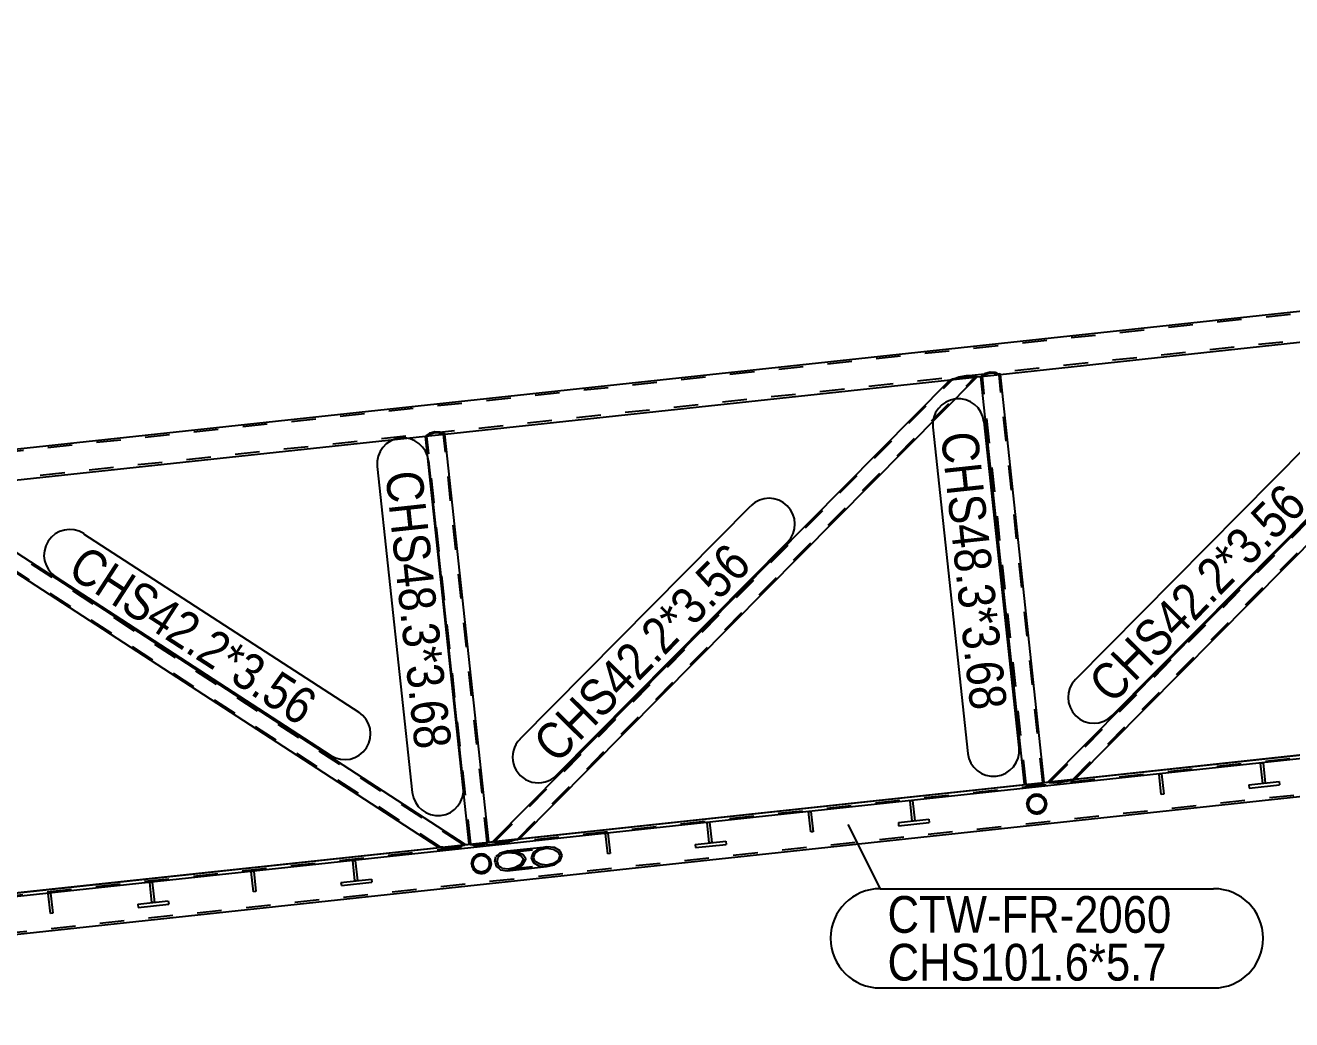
# Model space of a CAD drawing. Header units: millimetres. Extents: x 150000 to 150841, y 150000 to 150594.
# Drawn here: x 150176.9 to 150280.2, y 150262.5 to 150343.6 of the extents above; entities that cross this region are included whole.
import ezdxf

# ---------------------------------------------------------------- set-up
doc = ezdxf.new("R2010")
doc.units = ezdxf.units.MM
doc.linetypes.add('XKITLINE00', pattern=[0])
doc.linetypes.add('XKITLINE02', pattern=[4, 2, -2])
doc.styles.add('ARIAL', font='arial.ttf')

msp = doc.modelspace()

# ---------------------------------------------------------------- linework, layer by layer
at = {"color": 2, "linetype": 'XKITLINE00'}
for p, q in [((150111.09, 150302.08), (150498.02, 150343.65)), ((150256.45, 150315.15), (150297.72, 150319.58)), ((150260.38, 150281.9), (150297.67, 150319.56)), ((150262.6, 150282.14), (150299.88, 150319.79)), ((150253.08, 150314.94), (150253.71, 150315.07)), ((150253.71, 150315.07), (150254.19, 150315.06)), ((150254.19, 150315.06), (150254.29, 150314.99)), ((150254.88, 150314.96), (150254.98, 150315.05)), ((150254.98, 150315.05), (150255.06, 150315.08)), ((150255.06, 150315.08), (150255.25, 150315.24)), ((150255.25, 150315.24), (150255.64, 150315.35)), ((150255.64, 150315.35), (150256.05, 150315.32)), ((150256.05, 150315.32), (150256.27, 150315.21)), ((150256.27, 150315.21), (150256.36, 150315.2)), ((150256.48, 150315.13), (150256.36, 150315.2)), ((150260.05, 150281.87), (150256.48, 150315.13)), ((150211.12, 150310.28), (150252.39, 150314.71)), ((150215.05, 150277.03), (150252.33, 150314.69)), ((150217.26, 150277.27), (150254.55, 150314.92)), ((150252.33, 150314.69), (150252.56, 150314.78)), ((150252.56, 150314.78), (150252.81, 150314.84)), ((150252.81, 150314.84), (150253.08, 150314.94)), ((150254.29, 150314.99), (150254.48, 150314.99)), ((150254.55, 150314.92), (150254.48, 150314.99)), ((150254.53, 150314.94), (150254.9, 150314.98)), ((150258.45, 150281.69), (150254.88, 150314.96)), ((150168.3, 150305.68), (150209.56, 150310.11)), ((150209.54, 150310.09), (150209.64, 150310.18)), ((150213.11, 150276.82), (150209.54, 150310.09)), ((150209.64, 150310.18), (150209.73, 150310.21)), ((150209.73, 150310.21), (150209.92, 150310.37)), ((150209.92, 150310.37), (150210.31, 150310.48)), ((150210.31, 150310.48), (150210.72, 150310.45)), ((150210.72, 150310.45), (150210.94, 150310.34)), ((150210.94, 150310.34), (150211.03, 150310.33)), ((150211.14, 150310.26), (150211.03, 150310.33)), ((150214.72, 150277), (150211.14, 150310.26)), ((150498.36, 150307.39), (150110.64, 150265.75)), ((150498.39, 150307.12), (150110.66, 150265.48)), ((150210.59, 150276.55), (150166.14, 150305.43)), ((150212.8, 150276.79), (150168.36, 150305.67)), ((150262.53, 150282.12), (150301.8, 150286.33)), ((150277.89, 150281.76), (150277.71, 150283.42)), ((150277.91, 150283.44), (150278.09, 150281.79)), ((150111.4, 150262.48), (150302.16, 150282.97)), ((150262.2, 150282.02), (150262.39, 150282.06)), ((150262.39, 150282.06), (150262.6, 150282.14)), ((150269.6, 150280.87), (150269.43, 150282.53)), ((150269.62, 150282.55), (150269.8, 150280.9)), ((150217.2, 150277.25), (150258.48, 150281.68)), ((150258.45, 150281.69), (150258.56, 150281.64)), ((150258.56, 150281.64), (150258.62, 150281.64)), ((150259.9, 150281.78), (150259.95, 150281.79)), ((150259.95, 150281.79), (150260.05, 150281.87)), ((150260.02, 150281.85), (150260.41, 150281.89)), ((150260.38, 150281.9), (150260.47, 150281.85)), ((150260.47, 150281.85), (150260.62, 150281.85)), ((150276.75, 150281.64), (150279.23, 150281.91)), ((150276.75, 150281.64), (150276.77, 150281.38)), ((150276.77, 150281.38), (150279.26, 150281.64)), ((150278.09, 150281.79), (150277.89, 150281.76)), ((150279.23, 150281.91), (150279.26, 150281.64)), ((150249.28, 150278.69), (150249.1, 150280.35)), ((150249.3, 150280.37), (150249.48, 150278.71)), ((150259.03, 150280.78), (150259.03, 150280.78)), ((150259.83, 150280.78), (150259.83, 150280.78)), ((150269.8, 150280.9), (150269.6, 150280.87)), ((150240.99, 150277.8), (150240.82, 150279.46)), ((150241.01, 150279.48), (150241.19, 150277.82)), ((150259.09, 150279.49), (150259.09, 150279.49)), ((150259.77, 150279.49), (150259.77, 150279.49)), ((150232.71, 150276.91), (150232.53, 150278.57)), ((150232.73, 150278.59), (150232.91, 150276.93)), ((150248.14, 150278.57), (150250.62, 150278.84)), ((150248.14, 150278.57), (150248.16, 150278.3)), ((150248.16, 150278.3), (150250.65, 150278.57)), ((150249.48, 150278.71), (150249.28, 150278.69)), ((150250.62, 150278.84), (150250.65, 150278.57)), ((150212.78, 150276.77), (150213.14, 150276.81)), ((150213.11, 150276.82), (150213.23, 150276.77)), ((150214.56, 150276.91), (150214.62, 150276.92)), ((150214.62, 150276.92), (150214.72, 150277)), ((150214.69, 150276.98), (150215.07, 150277.02)), ((150215.05, 150277.03), (150215.13, 150276.99)), ((150215.13, 150276.99), (150215.28, 150276.98)), ((150216.86, 150277.15), (150217.05, 150277.19)), ((150217.05, 150277.19), (150217.26, 150277.27)), ((150224.42, 150276.02), (150224.24, 150277.68)), ((150224.44, 150277.7), (150224.62, 150276.04)), ((150231.56, 150276.79), (150234.05, 150277.06)), ((150232.91, 150276.93), (150232.71, 150276.91)), ((150234.05, 150277.06), (150234.08, 150276.79)), ((150241.19, 150277.82), (150240.99, 150277.8)), ((150169.35, 150272.11), (150210.66, 150276.54)), ((150210.59, 150276.55), (150210.81, 150276.52)), ((150210.81, 150276.52), (150211, 150276.52)), ((150212.58, 150276.69), (150212.73, 150276.73)), ((150212.73, 150276.73), (150212.8, 150276.79)), ((150213.23, 150276.77), (150213.29, 150276.77)), ((150215.21, 150275.38), (150215.3, 150275.79)), ((150215.42, 150275.88), (150215.3, 150275.79)), ((150215.63, 150276.1), (150215.42, 150275.88)), ((150215.63, 150276.1), (150216.22, 150276.25)), ((150216.22, 150276.25), (150219.43, 150276.59)), ((150218.33, 150276.12), (150218.16, 150275.7)), ((150218.8, 150276.44), (150218.33, 150276.12)), ((150218.36, 150275.71), (150218.5, 150276.07)), ((150218.5, 150276.07), (150218.89, 150276.34)), ((150219.43, 150276.59), (150218.8, 150276.44)), ((150218.89, 150276.34), (150219.43, 150276.47)), ((150220.07, 150276.52), (150219.43, 150276.59)), ((150219.43, 150276.47), (150219.97, 150276.41)), ((150219.97, 150276.41), (150220.36, 150276.19)), ((150220.53, 150276.26), (150220.07, 150276.52)), ((150220.36, 150276.19), (150220.51, 150275.85)), ((150220.51, 150275.85), (150220.37, 150275.5)), ((150220.7, 150275.87), (150220.53, 150276.26)), ((150220.53, 150275.45), (150220.7, 150275.87)), ((150224.62, 150276.04), (150224.42, 150276.02)), ((150231.56, 150276.79), (150231.59, 150276.52)), ((150231.59, 150276.52), (150234.08, 150276.79)), ((150203.79, 150273.81), (150203.61, 150275.46)), ((150203.81, 150275.48), (150203.99, 150273.83)), ((150215.21, 150275.38), (150215.24, 150275.33)), ((150215.24, 150275.33), (150215.32, 150274.99)), ((150215.32, 150274.99), (150215.55, 150274.83)), ((150215.55, 150274.83), (150215.67, 150274.71)), ((150216.22, 150274.63), (150219.43, 150274.98)), ((150218.16, 150275.7), (150218.33, 150275.31)), ((150218.33, 150275.31), (150218.8, 150275.04)), ((150218.5, 150275.38), (150218.36, 150275.71)), ((150218.9, 150275.16), (150218.5, 150275.38)), ((150218.8, 150275.04), (150219.43, 150274.98)), ((150219.43, 150275.1), (150218.9, 150275.16)), ((150219.97, 150275.23), (150219.43, 150275.1)), ((150219.43, 150274.98), (150220.07, 150275.13)), ((150220.37, 150275.5), (150219.97, 150275.23)), ((150220.07, 150275.13), (150220.53, 150275.45)), ((150195.51, 150272.92), (150195.33, 150274.57)), ((150195.53, 150274.59), (150195.7, 150272.94)), ((150202.65, 150273.68), (150205.13, 150273.95)), ((150203.99, 150273.83), (150203.79, 150273.81)), ((150205.13, 150273.95), (150205.16, 150273.69)), ((150215.67, 150274.71), (150216.22, 150274.63)), ((150178.93, 150271.14), (150178.76, 150272.79)), ((150178.95, 150272.81), (150179.13, 150271.16)), ((150187.22, 150272.03), (150187.04, 150273.68)), ((150187.24, 150273.7), (150187.42, 150272.05)), ((150195.7, 150272.94), (150195.51, 150272.92)), ((150202.65, 150273.68), (150202.68, 150273.42)), ((150202.68, 150273.42), (150205.16, 150273.69)), ((150186.08, 150271.9), (150188.56, 150272.17)), ((150186.08, 150271.9), (150186.1, 150271.64)), ((150186.1, 150271.64), (150188.59, 150271.91)), ((150187.42, 150272.05), (150187.22, 150272.03)), ((150188.56, 150272.17), (150188.59, 150271.91)), ((150179.13, 150271.16), (150178.93, 150271.14))]:
    msp.add_line(p, q, dxfattribs=at)
at = {"color": 7, "linetype": 'XKITLINE02'}
for p, q in [((150111.11, 150301.92), (150498.04, 150343.48)), ((150498.27, 150341.29), (150111.34, 150299.73)), ((150260.57, 150281.92), (150297.85, 150319.58)), ((150262.41, 150282.12), (150299.7, 150319.77)), ((150253.08, 150314.94), (150253.71, 150315.07)), ((150253.71, 150315.07), (150254.19, 150315.06)), ((150254.19, 150315.06), (150254.29, 150314.99)), ((150254.88, 150314.96), (150254.98, 150315.05)), ((150254.9, 150314.98), (150256.45, 150315.15)), ((150254.98, 150315.05), (150255.06, 150315.08)), ((150255, 150314.97), (150255.08, 150315.05)), ((150255, 150314.97), (150255.08, 150315.05)), ((150255.06, 150315.08), (150255.25, 150315.24)), ((150255.08, 150315.05), (150255.23, 150315.1)), ((150255.08, 150315.05), (150255.23, 150315.1)), ((150255.23, 150315.1), (150255.32, 150315.17)), ((150255.23, 150315.1), (150255.32, 150315.17)), ((150255.25, 150315.24), (150255.64, 150315.35)), ((150255.32, 150315.17), (150255.65, 150315.27)), ((150255.32, 150315.17), (150255.65, 150315.27)), ((150255.64, 150315.35), (150256.05, 150315.32)), ((150255.65, 150315.27), (150256, 150315.25)), ((150255.65, 150315.27), (150256, 150315.24)), ((150256, 150315.25), (150256.1, 150315.19)), ((150256, 150315.24), (150256.1, 150315.19)), ((150256.05, 150315.32), (150256.27, 150315.21)), ((150256.1, 150315.19), (150256.26, 150315.18)), ((150256.1, 150315.19), (150256.26, 150315.18)), ((150256.36, 150315.12), (150256.26, 150315.18)), ((150256.26, 150315.18), (150256.36, 150315.12)), ((150256.27, 150315.21), (150256.36, 150315.2)), ((150256.36, 150315.2), (150256.48, 150315.13)), ((150256.36, 150315.12), (150256.48, 150315.13)), ((150259.93, 150281.85), (150256.36, 150315.12)), ((150215.23, 150277.05), (150252.52, 150314.71)), ((150217.08, 150277.25), (150254.36, 150314.9)), ((150252.33, 150314.69), (150252.56, 150314.78)), ((150252.52, 150314.71), (150252.33, 150314.69)), ((150252.39, 150314.71), (150254.53, 150314.94)), ((150252.52, 150314.71), (150252.71, 150314.79)), ((150252.52, 150314.71), (150252.71, 150314.79)), ((150252.56, 150314.78), (150252.81, 150314.84)), ((150252.71, 150314.79), (150253.07, 150314.86)), ((150252.71, 150314.79), (150253.07, 150314.86)), ((150252.81, 150314.84), (150253.08, 150314.94)), ((150253.07, 150314.86), (150253.1, 150314.88)), ((150253.07, 150314.86), (150253.1, 150314.88)), ((150253.1, 150314.88), (150253.62, 150314.99)), ((150253.1, 150314.88), (150253.62, 150314.99)), ((150253.62, 150314.99), (150254.02, 150314.98)), ((150253.62, 150314.99), (150254.02, 150314.98)), ((150254.02, 150314.98), (150254.03, 150314.97)), ((150254.02, 150314.98), (150254.03, 150314.97)), ((150254.03, 150314.97), (150254.3, 150314.96)), ((150254.03, 150314.97), (150254.3, 150314.96)), ((150254.29, 150314.99), (150254.48, 150314.99)), ((150254.36, 150314.9), (150254.3, 150314.96)), ((150254.3, 150314.96), (150254.36, 150314.9)), ((150254.36, 150314.9), (150254.55, 150314.92)), ((150254.48, 150314.99), (150254.55, 150314.92)), ((150255, 150314.97), (150254.88, 150314.96)), ((150258.57, 150281.71), (150255, 150314.97)), ((150209.54, 150310.09), (150209.64, 150310.18)), ((150209.66, 150310.1), (150209.54, 150310.09)), ((150209.56, 150310.11), (150211.12, 150310.28)), ((150209.64, 150310.18), (150209.73, 150310.21)), ((150209.66, 150310.1), (150209.75, 150310.18)), ((150209.66, 150310.1), (150209.75, 150310.18)), ((150213.24, 150276.84), (150209.66, 150310.1)), ((150209.73, 150310.21), (150209.92, 150310.37)), ((150209.75, 150310.18), (150209.89, 150310.23)), ((150209.75, 150310.18), (150209.89, 150310.23)), ((150209.89, 150310.23), (150209.99, 150310.3)), ((150209.89, 150310.23), (150209.99, 150310.3)), ((150209.92, 150310.37), (150210.31, 150310.48)), ((150209.99, 150310.3), (150210.32, 150310.4)), ((150209.99, 150310.3), (150210.32, 150310.4)), ((150210.31, 150310.48), (150210.72, 150310.45)), ((150210.32, 150310.4), (150210.66, 150310.38)), ((150210.32, 150310.4), (150210.66, 150310.38)), ((150210.66, 150310.38), (150210.77, 150310.32)), ((150210.66, 150310.38), (150210.77, 150310.32)), ((150210.72, 150310.45), (150210.94, 150310.34)), ((150210.77, 150310.32), (150210.92, 150310.31)), ((150210.77, 150310.32), (150210.92, 150310.31)), ((150211.02, 150310.25), (150210.92, 150310.31)), ((150210.92, 150310.31), (150211.02, 150310.25)), ((150210.94, 150310.34), (150211.03, 150310.33)), ((150211.02, 150310.25), (150211.14, 150310.26)), ((150214.59, 150276.98), (150211.02, 150310.25)), ((150211.03, 150310.33), (150211.14, 150310.26)), ((150210.78, 150276.57), (150166.33, 150305.45)), ((150212.62, 150276.77), (150168.17, 150305.65)), ((150111.06, 150265.66), (150301.82, 150286.14)), ((150111.38, 150262.67), (150302.14, 150283.15)), ((150277.71, 150283.42), (150277.91, 150283.44)), ((150260.41, 150281.89), (150262.53, 150282.12)), ((150261.86, 150281.98), (150261.73, 150281.96)), ((150261.73, 150281.96), (150261.86, 150281.98)), ((150261.86, 150281.98), (150262.23, 150282.05)), ((150261.86, 150281.98), (150262.23, 150282.05)), ((150262.08, 150282), (150261.9, 150281.94)), ((150261.9, 150281.94), (150262.08, 150282)), ((150262.39, 150282.06), (150262.08, 150282)), ((150262.08, 150282), (150262.2, 150282.02)), ((150262.23, 150282.05), (150262.41, 150282.12)), ((150262.23, 150282.05), (150262.41, 150282.12)), ((150262.39, 150282.06), (150262.57, 150282.13)), ((150262.41, 150282.12), (150262.6, 150282.14)), ((150269.43, 150282.53), (150269.62, 150282.55)), ((150258.45, 150281.69), (150258.57, 150281.71)), ((150258.56, 150281.64), (150258.45, 150281.69)), ((150258.48, 150281.68), (150260.02, 150281.85)), ((150258.69, 150281.64), (150258.56, 150281.64)), ((150258.67, 150281.66), (150258.57, 150281.71)), ((150258.57, 150281.71), (150258.67, 150281.66)), ((150258.62, 150281.64), (150258.69, 150281.64)), ((150258.86, 150281.65), (150258.67, 150281.66)), ((150258.67, 150281.66), (150258.86, 150281.65)), ((150258.87, 150281.57), (150258.69, 150281.64)), ((150258.69, 150281.64), (150258.87, 150281.57)), ((150258.92, 150281.63), (150258.86, 150281.65)), ((150258.86, 150281.65), (150258.92, 150281.63)), ((150258.87, 150281.57), (150259.27, 150281.56)), ((150258.87, 150281.57), (150259.27, 150281.56)), ((150258.92, 150281.63), (150259.27, 150281.62)), ((150258.92, 150281.63), (150259.27, 150281.62)), ((150259.27, 150281.62), (150259.6, 150281.7)), ((150259.27, 150281.62), (150259.6, 150281.7)), ((150259.27, 150281.56), (150259.67, 150281.65)), ((150259.27, 150281.56), (150259.67, 150281.65)), ((150259.66, 150281.74), (150259.6, 150281.7)), ((150259.6, 150281.7), (150259.66, 150281.74)), ((150259.84, 150281.79), (150259.66, 150281.74)), ((150259.66, 150281.74), (150259.84, 150281.79)), ((150259.83, 150281.76), (150259.67, 150281.65)), ((150259.67, 150281.65), (150259.83, 150281.76)), ((150259.95, 150281.79), (150259.83, 150281.76)), ((150259.83, 150281.76), (150259.9, 150281.78)), ((150259.84, 150281.79), (150259.93, 150281.85)), ((150259.84, 150281.79), (150259.93, 150281.85)), ((150259.93, 150281.85), (150260.05, 150281.87)), ((150259.95, 150281.79), (150260.05, 150281.87)), ((150260.38, 150281.9), (150260.57, 150281.92)), ((150260.47, 150281.85), (150260.38, 150281.9)), ((150260.71, 150281.85), (150260.47, 150281.85)), ((150260.64, 150281.88), (150260.57, 150281.92)), ((150260.57, 150281.92), (150260.64, 150281.88)), ((150260.62, 150281.85), (150260.72, 150281.85)), ((150260.64, 150281.88), (150260.94, 150281.88)), ((150260.64, 150281.88), (150260.94, 150281.88)), ((150260.8, 150281.82), (150260.71, 150281.85)), ((150260.72, 150281.85), (150260.8, 150281.82)), ((150260.8, 150281.82), (150261.3, 150281.83)), ((150260.8, 150281.82), (150261.3, 150281.83)), ((150261.07, 150281.89), (150260.94, 150281.88)), ((150260.94, 150281.88), (150261.07, 150281.89)), ((150261.36, 150281.89), (150261.07, 150281.89)), ((150261.07, 150281.89), (150261.36, 150281.89)), ((150261.3, 150281.83), (150261.9, 150281.94)), ((150261.3, 150281.83), (150261.9, 150281.94)), ((150261.73, 150281.96), (150261.36, 150281.89)), ((150261.36, 150281.89), (150261.73, 150281.96)), ((150249.1, 150280.35), (150249.3, 150280.37)), ((150258.63, 150280.08), (150258.73, 150280.48)), ((150258.63, 150280.08), (150258.73, 150279.68)), ((150258.73, 150280.48), (150259.03, 150280.78)), ((150258.75, 150280.08), (150258.84, 150280.42)), ((150258.84, 150279.74), (150258.75, 150280.08)), ((150258.84, 150280.42), (150259.09, 150280.67)), ((150259.03, 150280.78), (150259.43, 150280.89)), ((150259.09, 150280.67), (150259.43, 150280.76)), ((150259.43, 150280.89), (150259.83, 150280.78)), ((150259.43, 150280.76), (150259.77, 150280.67)), ((150259.77, 150280.67), (150259.8, 150280.65)), ((150259.8, 150280.65), (150260.02, 150280.42)), ((150260.13, 150280.48), (150259.83, 150280.78)), ((150260.02, 150280.42), (150260.11, 150280.08)), ((150260.11, 150280.08), (150260.02, 150279.74)), ((150260.13, 150280.48), (150260.24, 150280.08)), ((150260.24, 150280.08), (150260.13, 150279.68)), ((150240.82, 150279.46), (150241.01, 150279.48)), ((150258.73, 150279.68), (150259.03, 150279.38)), ((150259.07, 150279.51), (150258.84, 150279.74)), ((150259.03, 150279.38), (150259.43, 150279.28)), ((150259.09, 150279.49), (150259.07, 150279.51)), ((150259.43, 150279.4), (150259.09, 150279.49)), ((150259.77, 150279.49), (150259.43, 150279.4)), ((150259.43, 150279.28), (150259.83, 150279.38)), ((150260.02, 150279.74), (150259.77, 150279.49)), ((150260.13, 150279.68), (150259.83, 150279.38)), ((150232.53, 150278.57), (150232.73, 150278.59)), ((150213.11, 150276.82), (150213.24, 150276.84)), ((150213.23, 150276.77), (150213.11, 150276.82)), ((150213.14, 150276.81), (150214.69, 150276.98)), ((150213.33, 150276.79), (150213.24, 150276.84)), ((150213.24, 150276.84), (150213.33, 150276.79)), ((150213.93, 150276.75), (150214.27, 150276.83)), ((150213.93, 150276.75), (150214.27, 150276.83)), ((150214.33, 150276.87), (150214.27, 150276.83)), ((150214.27, 150276.83), (150214.33, 150276.87)), ((150214.51, 150276.92), (150214.33, 150276.87)), ((150214.33, 150276.87), (150214.51, 150276.92)), ((150214.49, 150276.89), (150214.33, 150276.79)), ((150214.33, 150276.79), (150214.49, 150276.89)), ((150214.62, 150276.92), (150214.49, 150276.89)), ((150214.49, 150276.89), (150214.56, 150276.91)), ((150214.51, 150276.92), (150214.59, 150276.98)), ((150214.51, 150276.92), (150214.59, 150276.98)), ((150214.59, 150276.98), (150214.72, 150277)), ((150214.62, 150276.92), (150214.72, 150277)), ((150215.05, 150277.03), (150215.23, 150277.05)), ((150215.13, 150276.99), (150215.05, 150277.03)), ((150215.07, 150277.02), (150217.2, 150277.25)), ((150215.38, 150276.98), (150215.13, 150276.99)), ((150215.31, 150277.01), (150215.23, 150277.05)), ((150215.23, 150277.05), (150215.31, 150277.01)), ((150215.28, 150276.98), (150215.38, 150276.98)), ((150215.31, 150277.01), (150215.6, 150277.01)), ((150215.31, 150277.01), (150215.6, 150277.01)), ((150215.46, 150276.95), (150215.38, 150276.98)), ((150215.38, 150276.98), (150215.46, 150276.95)), ((150215.46, 150276.95), (150215.96, 150276.96)), ((150215.46, 150276.95), (150215.96, 150276.96)), ((150215.73, 150277.02), (150215.6, 150277.01)), ((150215.6, 150277.01), (150215.73, 150277.02)), ((150215.73, 150277.02), (150216.03, 150277.03)), ((150216.03, 150277.02), (150215.73, 150277.02)), ((150215.96, 150276.96), (150216.57, 150277.07)), ((150215.96, 150276.96), (150216.57, 150277.07)), ((150216.39, 150277.09), (150216.03, 150277.02)), ((150216.03, 150277.03), (150216.39, 150277.09)), ((150216.53, 150277.11), (150216.39, 150277.09)), ((150216.39, 150277.09), (150216.53, 150277.11)), ((150216.53, 150277.11), (150216.9, 150277.18)), ((150216.53, 150277.11), (150216.9, 150277.18)), ((150216.74, 150277.13), (150216.57, 150277.07)), ((150216.57, 150277.07), (150216.74, 150277.13)), ((150217.05, 150277.19), (150216.74, 150277.13)), ((150216.74, 150277.13), (150216.86, 150277.15)), ((150216.9, 150277.18), (150217.08, 150277.25)), ((150216.9, 150277.18), (150217.08, 150277.25)), ((150217.05, 150277.19), (150217.26, 150277.27)), ((150217.08, 150277.25), (150217.26, 150277.27)), ((150224.24, 150277.68), (150224.44, 150277.7)), ((150210.59, 150276.55), (150210.78, 150276.57)), ((150210.81, 150276.52), (150210.59, 150276.55)), ((150210.66, 150276.54), (150212.78, 150276.77)), ((150210.96, 150276.55), (150210.78, 150276.57)), ((150210.78, 150276.57), (150210.96, 150276.55)), ((150211.13, 150276.53), (150210.81, 150276.52)), ((150210.96, 150276.55), (150211.34, 150276.55)), ((150210.96, 150276.55), (150211.34, 150276.55)), ((150211, 150276.52), (150211.13, 150276.53)), ((150211.31, 150276.51), (150211.13, 150276.53)), ((150211.13, 150276.53), (150211.31, 150276.51)), ((150211.31, 150276.51), (150211.93, 150276.52)), ((150211.31, 150276.51), (150211.93, 150276.52)), ((150211.48, 150276.56), (150211.34, 150276.55)), ((150211.34, 150276.55), (150211.48, 150276.56)), ((150211.85, 150276.58), (150211.48, 150276.56)), ((150211.48, 150276.56), (150211.85, 150276.58)), ((150212.14, 150276.64), (150211.85, 150276.58)), ((150211.85, 150276.58), (150212.14, 150276.64)), ((150211.93, 150276.52), (150212.42, 150276.62)), ((150211.93, 150276.52), (150212.42, 150276.62)), ((150212.26, 150276.65), (150212.14, 150276.64)), ((150212.14, 150276.64), (150212.26, 150276.65)), ((150212.26, 150276.65), (150212.56, 150276.72)), ((150212.26, 150276.65), (150212.56, 150276.72)), ((150212.49, 150276.67), (150212.42, 150276.62)), ((150212.42, 150276.62), (150212.49, 150276.67)), ((150212.73, 150276.73), (150212.49, 150276.67)), ((150212.49, 150276.67), (150212.58, 150276.69)), ((150212.56, 150276.72), (150212.62, 150276.77)), ((150212.56, 150276.72), (150212.62, 150276.77)), ((150212.62, 150276.77), (150212.8, 150276.79)), ((150212.73, 150276.73), (150212.8, 150276.79)), ((150213.36, 150276.77), (150213.23, 150276.77)), ((150213.29, 150276.77), (150213.36, 150276.77)), ((150213.52, 150276.78), (150213.33, 150276.79)), ((150213.33, 150276.79), (150213.52, 150276.78)), ((150213.53, 150276.7), (150213.36, 150276.77)), ((150213.36, 150276.77), (150213.53, 150276.7)), ((150213.4, 150275.62), (150213.69, 150275.91)), ((150213.51, 150275.55), (150213.76, 150275.8)), ((150213.59, 150276.76), (150213.52, 150276.78)), ((150213.52, 150276.78), (150213.59, 150276.76)), ((150213.53, 150276.7), (150213.94, 150276.69)), ((150213.53, 150276.7), (150213.94, 150276.69)), ((150213.59, 150276.76), (150213.93, 150276.75)), ((150213.59, 150276.76), (150213.93, 150276.75)), ((150213.69, 150275.91), (150214.1, 150276.02)), ((150213.76, 150275.8), (150214.1, 150275.9)), ((150213.94, 150276.69), (150214.33, 150276.79)), ((150213.94, 150276.69), (150214.33, 150276.79)), ((150214.1, 150276.02), (150214.5, 150275.91)), ((150214.1, 150275.9), (150214.44, 150275.8)), ((150214.44, 150275.8), (150214.46, 150275.78)), ((150214.46, 150275.78), (150214.69, 150275.55)), ((150214.5, 150275.91), (150214.79, 150275.62)), ((150215.48, 150275.74), (150215.71, 150275.91)), ((150215.71, 150275.91), (150215.8, 150276.01)), ((150215.8, 150276.01), (150216.29, 150276.13)), ((150216.93, 150276.19), (150216.22, 150276.25)), ((150216.29, 150276.13), (150219.43, 150276.47)), ((150216.29, 150276.13), (150216.9, 150276.08)), ((150216.9, 150276.08), (150216.98, 150276.05)), ((150217.23, 150276.08), (150216.93, 150276.19)), ((150216.98, 150276.05), (150217.36, 150275.86)), ((150217.52, 150275.94), (150217.23, 150276.08)), ((150217.36, 150275.86), (150217.55, 150275.58)), ((150217.74, 150275.6), (150217.52, 150275.94)), ((150203.61, 150275.46), (150203.81, 150275.48)), ((150213.29, 150275.21), (150213.4, 150275.62)), ((150213.29, 150275.21), (150213.4, 150274.81)), ((150213.4, 150274.81), (150213.69, 150274.52)), ((150213.41, 150275.21), (150213.51, 150275.55)), ((150213.51, 150274.87), (150213.41, 150275.21)), ((150213.74, 150274.64), (150213.51, 150274.87)), ((150214.69, 150274.87), (150214.44, 150274.62)), ((150214.79, 150274.81), (150214.5, 150274.52)), ((150214.69, 150275.55), (150214.78, 150275.21)), ((150214.78, 150275.21), (150214.69, 150274.87)), ((150214.79, 150275.62), (150214.9, 150275.21)), ((150214.9, 150275.21), (150214.79, 150274.81)), ((150215.4, 150275.4), (150215.48, 150275.74)), ((150215.43, 150275.35), (150215.4, 150275.4)), ((150215.5, 150275.06), (150215.43, 150275.35)), ((150215.79, 150274.86), (150215.5, 150275.06)), ((150215.83, 150274.83), (150215.79, 150274.86)), ((150216.29, 150274.76), (150215.83, 150274.83)), ((150216.22, 150274.63), (150216.9, 150274.79)), ((150216.29, 150274.76), (150219.43, 150275.1)), ((150216.87, 150274.89), (150216.29, 150274.76)), ((150217.07, 150275), (150216.87, 150274.89)), ((150216.9, 150274.79), (150217.35, 150275.03)), ((150217.35, 150275.18), (150217.07, 150275)), ((150217.35, 150275.18), (150217.36, 150275.2)), ((150217.35, 150275.03), (150217.5, 150275.13)), ((150217.36, 150275.2), (150217.56, 150275.54)), ((150217.5, 150275.13), (150217.75, 150275.55)), ((150217.55, 150275.58), (150217.56, 150275.54)), ((150217.75, 150275.55), (150217.74, 150275.6)), ((150195.33, 150274.57), (150195.53, 150274.59)), ((150213.69, 150274.52), (150214.1, 150274.41)), ((150213.76, 150274.62), (150213.74, 150274.64)), ((150214.1, 150274.53), (150213.76, 150274.62)), ((150214.44, 150274.62), (150214.1, 150274.53)), ((150214.1, 150274.41), (150214.5, 150274.52)), ((150178.76, 150272.79), (150178.95, 150272.81)), ((150187.04, 150273.68), (150187.24, 150273.7))]:
    msp.add_line(p, q, dxfattribs=at)
at = {"color": 7, "linetype": 'XKITLINE00'}
for p, q in [((150255.13, 150311.28), (150257.98, 150284.66)), ((150250.95, 150310.84), (150253.81, 150284.21)), ((150262.6, 150290.26), (150281.44, 150309.28)), ((150209.79, 150308.09), (150212.65, 150281.47)), ((150205.61, 150307.64), (150208.47, 150281.02)), ((150265.59, 150287.3), (150284.43, 150306.33)), ((150217.27, 150285.39), (150236.11, 150304.41)), ((150181.65, 150302.15), (150204.11, 150287.57)), ((150220.25, 150282.43), (150239.09, 150301.46)), ((150179.37, 150298.63), (150201.82, 150284.05)), ((150244.03, 150278.4), (150246.66, 150273.17)), ((150246.66, 150273.17), (150273.87, 150273.17)), ((150246.66, 150265.07), (150273.87, 150265.07))]:
    msp.add_line(p, q, dxfattribs=at)
for centre, radius, start, end in [((150253.04, 150311.06), 2.1, 6.13, 186.13), ((150207.7, 150307.87), 2.1, 6.13, 186.13), ((150237.6, 150302.94), 2.1, 315.2807, 135.2807), ((150180.51, 150300.39), 2.1, 56.9926, 236.9926), ((150264.1, 150288.78), 2.1, 135.2817, 315.2817), ((150202.97, 150285.81), 2.1, 236.9926, 56.9926), ((150218.76, 150283.91), 2.1, 135.2807, 315.2807), ((150255.9, 150284.44), 2.1, 186.13, 6.13), ((150210.56, 150281.24), 2.1, 186.13, 6.13), ((150246.66, 150269.12), 4.05, 90, 270), ((150273.87, 150269.12), 4.05, 270, 90)]:
    msp.add_arc(centre, radius, start, end, dxfattribs=at)
at = {"color": 2, "linetype": 'XKITLINE00'}
for centre, radius, start, end in [((150259.43, 150280.08), 0.805, 30, 210), ((150259.43, 150280.08), 0.805, 210, 30), ((150259.43, 150280.08), 0.682, 150, 330), ((150259.43, 150280.08), 0.682, 330, 150), ((150214.1, 150275.21), 0.805, 30, 210), ((150214.1, 150275.21), 0.682, 330, 150), ((150214.1, 150275.21), 0.805, 210, 30), ((150214.1, 150275.21), 0.682, 150, 330)]:
    msp.add_arc(centre, radius, start, end, dxfattribs=at)

# ---------------------------------------------------------------- texts
at = {"color": 3, "style": 'ARIAL', "width": 0.85}
for s, rotation, p in [('CHS48.3*3.68', -83.8696, (150251.61, 150310.3)), ('CHS48.3*3.68', -83.8696, (150206.27, 150307.11)), ('CHS42.2*3.56', 45.2809, (150265.58, 150288.15)), ('CHS42.2*3.56', -33.0081, (150180.2, 150298.81)), ('CHS42.2*3.56', 45.2809, (150220.25, 150283.28))]:
    msp.add_text(s, height=3, rotation=rotation, dxfattribs=at).set_placement(p)
for s, p in [('CTW-FR-2060', (150247.26, 150269.57)), ('CHS101.6*5.7', (150247.26, 150265.67))]:
    msp.add_text(s, height=3, dxfattribs=at).set_placement(p)

doc.saveas('drawing.dxf')
